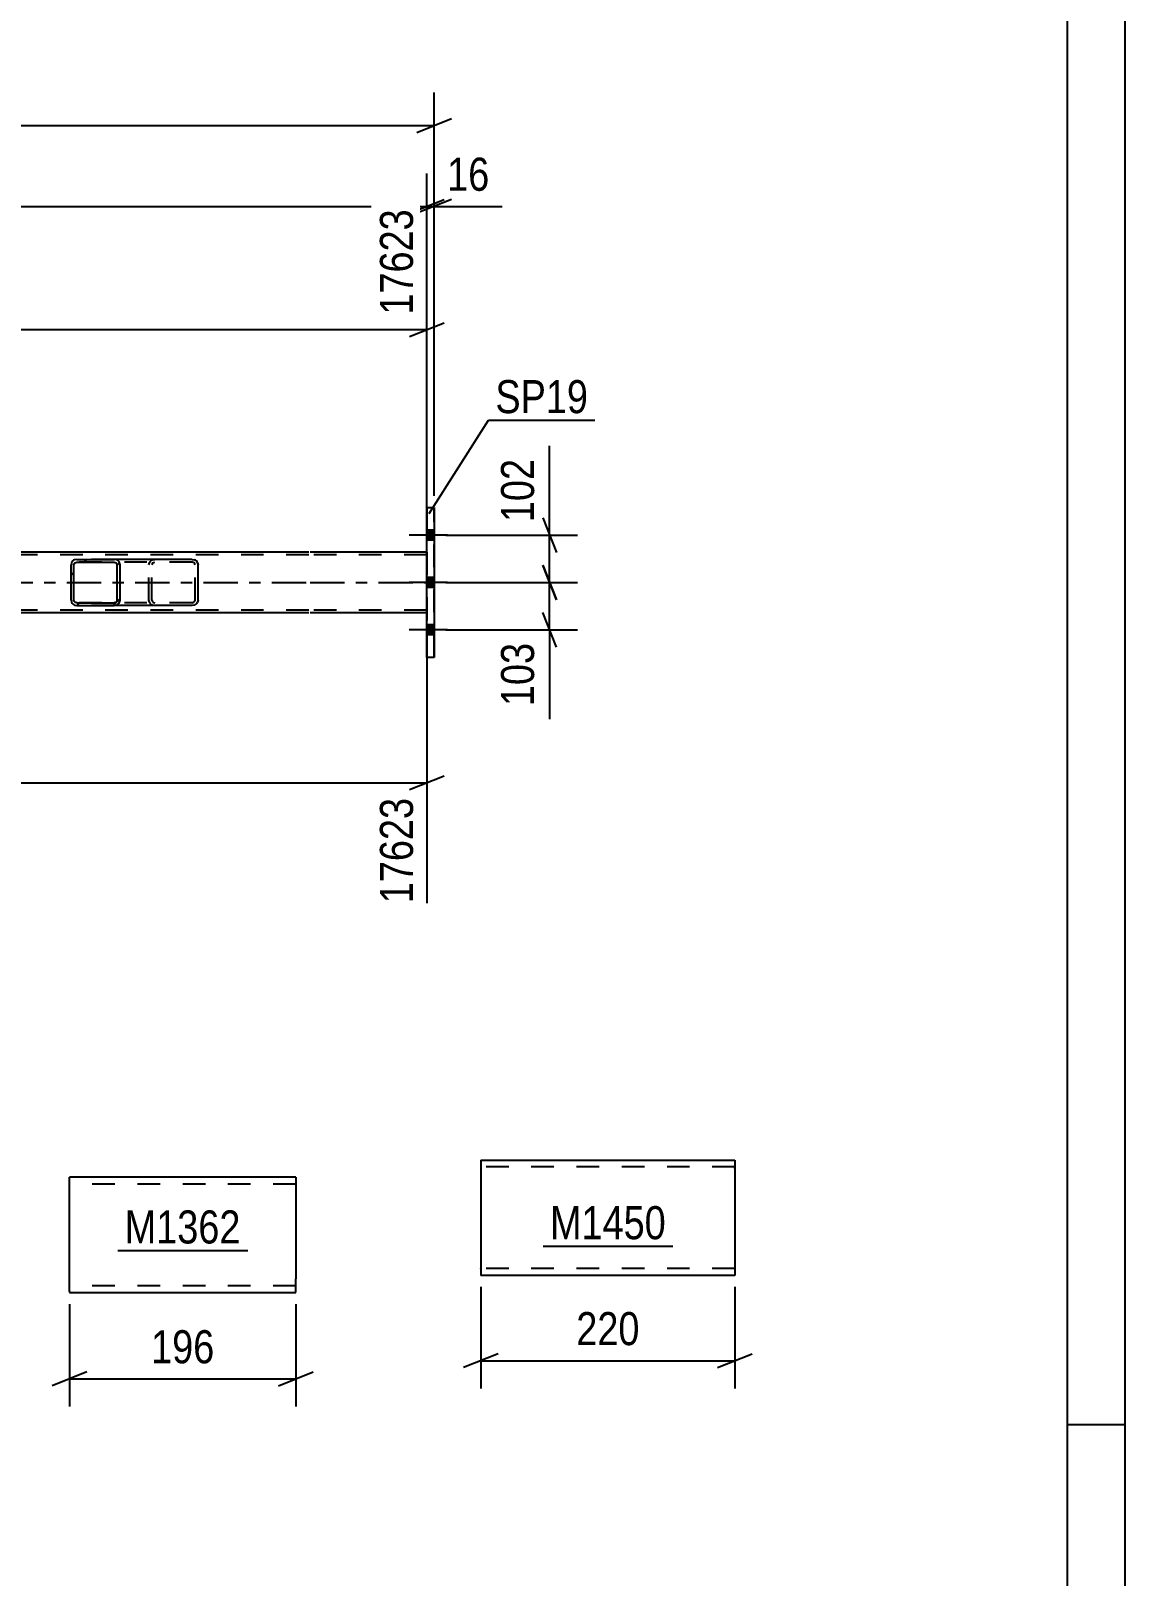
# Model space of a CAD drawing. Header units: millimetres. Extents: x 0 to 841, y 0 to 594.
# Drawn here: x 746.2 to 841, y 135.9 to 269.8 of the extents above; entities that cross this region are included whole.
import ezdxf

# ---------------------------------------------------------------- set-up
doc = ezdxf.new("R2010")
doc.units = ezdxf.units.MM
doc.linetypes.add('DXK_LINE_DOT2', pattern=[3.9198, 1.9599, -1.9599])
doc.linetypes.add('DXK_LINE_DOT3', pattern=[5.9187, 2.979, -0.9799, 0.9799, -0.9799])
doc.styles.add('Arial Narrow', font='ARIALN.TTF', dxfattribs={"height": 0.2})

# ---------------------------------------------------------------- blocks, each defined once
blk = doc.blocks.new('Unknown-103655156-1133')
at = {"color": 5, "linetype": 'Continuous'}
for p, q in [((841, 0), (841, 594)), ((836, 5), (836, 589)), ((841, 149), (836, 149))]:
    blk.add_line(p, q, dxfattribs=at)
blk = doc.blocks.new('Part-103655156-1241 - 1225')
at = {"color": 2, "linetype": 'Continuous'}
for p, q in [((785.19, 171.95), (785.19, 161.95)), ((785.19, 171.95), (807.19, 171.95)), ((807.19, 171.95), (807.19, 161.95)), ((807.19, 161.95), (785.19, 161.95))]:
    blk.add_line(p, q, dxfattribs=at)
at = {"color": 7, "linetype": 'DXK_LINE_DOT2'}
for p, q in [((807.19, 171.35), (785.19, 171.35)), ((807.19, 171.3), (807.19, 171.35)), ((807.19, 171.35), (807.19, 171.3)), ((807.19, 171.3), (807.19, 171.21)), ((807.19, 171.21), (807.19, 171.3)), ((785.19, 162.55), (785.19, 162.59)), ((807.19, 162.55), (785.19, 162.55))]:
    blk.add_line(p, q, dxfattribs=at)
blk = doc.blocks.new('Part-103655156-5517 - 5439')
at = {"linetype": 'Continuous'}
h = blk.add_hatch(dxfattribs=at)
h.set_pattern_fill('', scale=0.7, style=0, pattern_type=0)
h.set_pattern_definition([(45, (753.8835, 223.6958), (-1.57154, 1.57154), [])])
h.paths.add_polyline_path([(753.92, 223.51), (753.88, 223.7), (753.77, 223.85), (753.61, 223.96), (753.41, 223.99), (750.18, 223.99), (749.98, 223.96), (749.82, 223.85), (749.7, 223.7), (749.67, 223.51), (749.67, 220.47), (749.7, 220.29), (749.82, 220.13), (749.98, 220.03), (750.18, 219.99), (753.41, 219.99), (753.61, 220.03), (753.77, 220.13), (753.88, 220.29), (753.92, 220.47)])
h.paths.add_polyline_path([(753.65, 220.38), (753.59, 220.3), (753.51, 220.25), (753.41, 220.23), (750.18, 220.23), (750.08, 220.25), (750, 220.3), (749.94, 220.38), (749.92, 220.47), (749.92, 223.51), (749.94, 223.6), (750, 223.68), (750.08, 223.73), (750.18, 223.75), (753.41, 223.75), (753.51, 223.73), (753.59, 223.68), (753.65, 223.6), (753.67, 223.51), (753.67, 220.47)])
at = {"color": 2, "linetype": 'Continuous'}
for p, q in [((749.7, 223.7), (749.67, 223.51)), ((749.92, 223.51), (749.94, 223.6)), ((749.94, 223.6), (750, 223.68)), ((750.18, 223.99), (749.98, 223.96)), ((750, 223.68), (750.08, 223.73)), ((750.08, 223.73), (750.18, 223.75)), ((750.18, 223.99), (753.41, 223.99)), ((750.18, 223.75), (753.41, 223.75)), ((760.17, 223.99), (753.41, 223.99)), ((753.61, 223.96), (753.41, 223.99)), ((753.41, 223.75), (753.51, 223.73)), ((753.51, 223.73), (753.59, 223.68)), ((753.59, 223.68), (753.65, 223.6)), ((753.65, 223.6), (753.67, 223.51)), ((753.92, 223.51), (753.88, 223.7)), ((760.17, 223.99), (760.36, 223.96)), ((760.64, 223.7), (760.68, 223.51)), ((749.67, 220.47), (749.67, 223.51)), ((749.92, 220.47), (749.92, 223.51)), ((753.67, 220.47), (753.67, 223.51)), ((753.92, 220.47), (753.92, 223.51)), ((760.68, 220.47), (760.68, 223.51)), ((749.67, 220.47), (749.7, 220.29)), ((749.94, 220.38), (749.92, 220.47)), ((750, 220.3), (749.94, 220.38)), ((749.98, 220.03), (750.18, 219.99)), ((750.08, 220.25), (750, 220.3)), ((750.18, 220.23), (750.08, 220.25)), ((750.18, 220.23), (753.41, 220.23)), ((750.18, 219.99), (753.41, 219.99)), ((753.51, 220.25), (753.41, 220.23)), ((753.41, 219.99), (753.61, 220.03)), ((760.17, 219.99), (753.41, 219.99)), ((753.59, 220.3), (753.51, 220.25)), ((753.65, 220.38), (753.59, 220.3)), ((753.67, 220.47), (753.65, 220.38)), ((753.88, 220.29), (753.92, 220.47)), ((760.36, 220.03), (760.17, 219.99)), ((760.68, 220.47), (760.64, 220.29))]:
    blk.add_line(p, q, dxfattribs=at)
at = {"color": 7, "linetype": 'DXK_LINE_DOT2'}
for p, q in [((753.41, 223.99), (750.18, 223.99)), ((760.17, 223.75), (750.18, 223.75)), ((756.42, 223.51), (756.46, 223.7)), ((756.7, 223.6), (756.68, 223.51)), ((756.75, 223.68), (756.7, 223.6)), ((756.74, 223.96), (756.93, 223.99)), ((756.75, 223.68), (756.77, 223.7)), ((756.77, 223.7), (756.83, 223.73)), ((756.83, 223.73), (756.93, 223.75)), ((760.26, 223.73), (760.17, 223.75)), ((760.35, 223.68), (760.26, 223.73)), ((760.4, 223.6), (760.35, 223.68)), ((760.42, 223.51), (760.4, 223.6)), ((756.42, 220.47), (756.42, 223.51)), ((756.68, 220.47), (756.68, 223.51)), ((760.42, 220.47), (760.42, 223.51)), ((760.17, 220.23), (750.18, 220.23)), ((753.41, 219.99), (750.18, 219.99)), ((756.46, 220.29), (756.42, 220.47)), ((756.68, 220.47), (756.7, 220.38)), ((756.7, 220.38), (756.75, 220.3)), ((756.93, 219.99), (756.74, 220.03)), ((756.75, 220.3), (756.77, 220.29)), ((756.77, 220.29), (756.83, 220.25)), ((756.83, 220.25), (756.93, 220.23)), ((760.17, 220.23), (760.26, 220.25)), ((760.26, 220.25), (760.35, 220.3)), ((760.35, 220.3), (760.4, 220.38)), ((760.4, 220.38), (760.42, 220.47))]:
    blk.add_line(p, q, dxfattribs=at)
at = {"color": 2, "linetype": 'Continuous'}
for centre, start, end in [((750.16, 223.49), 110.7583, 155.6801), ((753.43, 223.49), 24.3199, 69.2417), ((760.19, 223.49), 24.32, 69.2417), ((750.16, 220.49), 204.3199, 249.2417), ((753.43, 220.49), 290.7583, 335.6801), ((760.19, 220.49), 290.7583, 335.68)]:
    blk.add_arc(centre, 0.496, start, end, dxfattribs=at)
at = {"color": 7, "linetype": 'DXK_LINE_DOT2'}
for centre, start, end in [((756.91, 223.49), 110.7583, 155.68), ((756.91, 220.49), 204.32, 249.2417)]:
    blk.add_arc(centre, 0.496, start, end, dxfattribs=at)
blk = doc.blocks.new('Part-103655156-5735 - 5439')
at = {"color": 2, "linetype": 'Continuous'}
for p, q in [((671.61, 224.63), (654.61, 224.63)), ((770.28, 224.63), (677.61, 224.63)), ((780.5, 224.63), (770.38, 224.63)), ((654.61, 219.35), (671.61, 219.35)), ((770.28, 219.35), (677.61, 219.35)), ((780.5, 219.35), (770.38, 219.35))]:
    blk.add_line(p, q, dxfattribs=at)
at = {"color": 7, "linetype": 'DXK_LINE_DOT2'}
for p, q in [((654.61, 224.63), (654.61, 219.35)), ((770.28, 224.39), (654.61, 224.39)), ((654.61, 219.83), (654.61, 224.15)), ((677.61, 224.63), (671.61, 224.63)), ((780.5, 224.39), (770.38, 224.39)), ((780.5, 224.63), (780.5, 219.35)), ((780.5, 219.83), (780.5, 224.15)), ((770.28, 219.59), (654.61, 219.59)), ((780.5, 219.59), (770.38, 219.59)), ((677.61, 219.35), (671.61, 219.35))]:
    blk.add_line(p, q, dxfattribs=at)
at = {"color": 7, "linetype": 'DXK_LINE_DOT3'}
for p, q in [((654.61, 221.99), (770.28, 221.99)), ((770.38, 221.99), (780.5, 221.99))]:
    blk.add_line(p, q, dxfattribs=at)
blk = doc.blocks.new('Bolt-103655156-5638 - 5439')
at = {"linetype": 'Continuous'}
for points in [[(781.14, 225.65), (781.14, 226.53), (780.5, 226.53), (780.5, 225.65)], [(781.14, 225.65), (781.14, 226.53), (780.5, 226.53), (780.5, 225.65)], [(781.14, 225.65), (781.14, 226.53), (780.5, 226.53), (780.5, 225.65)], [(781.14, 221.55), (781.14, 222.43), (780.5, 222.43), (780.5, 221.55)], [(781.14, 221.55), (781.14, 222.43), (780.5, 222.43), (780.5, 221.55)], [(781.14, 217.45), (781.14, 218.33), (780.5, 218.33), (780.5, 217.45)], [(781.14, 217.45), (781.14, 218.33), (780.5, 218.33), (780.5, 217.45)], [(781.14, 217.45), (781.14, 218.33), (780.5, 218.33), (780.5, 217.45)]]:
    blk.add_hatch(color=1, dxfattribs=at).paths.add_polyline_path(points)
at = {"color": 1, "linetype": 'Continuous'}
for p, q in [((781.14, 226.53), (780.5, 226.53)), ((781.14, 226.53), (780.5, 226.53)), ((781.14, 226.53), (780.5, 226.53)), ((782.3, 226.09), (778.98, 226.09)), ((782.3, 226.09), (778.98, 226.09)), ((782.3, 226.09), (778.98, 226.09)), ((781.14, 225.65), (780.5, 225.65)), ((781.14, 225.65), (780.5, 225.65)), ((781.14, 225.65), (780.5, 225.65)), ((781.14, 222.43), (780.5, 222.43)), ((781.14, 222.43), (780.5, 222.43)), ((782.3, 221.99), (778.98, 221.99)), ((782.3, 221.99), (778.98, 221.99)), ((781.14, 221.55), (780.5, 221.55)), ((781.14, 221.55), (780.5, 221.55)), ((781.14, 218.33), (780.5, 218.33)), ((781.14, 218.33), (780.5, 218.33)), ((781.14, 218.33), (780.5, 218.33)), ((782.3, 217.89), (778.98, 217.89)), ((782.3, 217.89), (778.98, 217.89)), ((782.3, 217.89), (778.98, 217.89)), ((781.14, 217.45), (780.5, 217.45)), ((781.14, 217.45), (780.5, 217.45)), ((781.14, 217.45), (780.5, 217.45))]:
    blk.add_line(p, q, dxfattribs=at)
blk = doc.blocks.new('Part-103655156-5682 - 5439')
at = {"color": 2, "linetype": 'Continuous'}
for p, q in [((780.5, 228.49), (780.5, 228.49)), ((780.5, 228.49), (781.14, 228.49)), ((780.5, 215.49), (780.5, 228.49)), ((781.14, 228.49), (781.14, 215.49)), ((780.5, 215.49), (780.5, 215.49)), ((781.14, 215.49), (780.5, 215.49))]:
    blk.add_line(p, q, dxfattribs=at)
at = {"color": 7, "linetype": 'DXK_LINE_DOT2'}
for p, q in [((780.5, 228.49), (780.5, 215.49)), ((781.14, 215.49), (781.14, 228.49))]:
    blk.add_line(p, q, dxfattribs=at)
blk = doc.blocks.new('Part-103655156-1801 - 1787')
at = {"color": 2, "linetype": 'Continuous'}
for p, q in [((769.15, 170.46), (749.55, 170.46)), ((749.55, 160.55), (749.55, 170.46)), ((769.15, 170.46), (769.15, 161.66)), ((769.15, 160.46), (769.15, 161.66)), ((749.55, 160.55), (749.55, 160.46)), ((749.55, 160.46), (769.15, 160.46))]:
    blk.add_line(p, q, dxfattribs=at)
at = {"color": 7, "linetype": 'DXK_LINE_DOT2'}
for p, q in [((769.15, 169.86), (749.55, 169.86)), ((749.55, 161.06), (749.55, 161.11)), ((769.15, 161.06), (749.55, 161.06)), ((769.15, 161.11), (769.15, 161.43)), ((769.15, 161.06), (769.15, 161.11))]:
    blk.add_line(p, q, dxfattribs=at)
blk = doc.blocks.new('StraightDimension-103655156-1244 - 1225')
at = {"color": 7, "linetype": 'Continuous'}
for p, q in [((785.19, 160.95), (785.19, 152.16)), ((807.19, 160.95), (807.19, 152.16)), ((786.69, 155.16), (783.69, 153.96)), ((785.19, 154.56), (807.19, 154.56)), ((805.69, 153.96), (808.69, 155.16))]:
    blk.add_line(p, q, dxfattribs=at)
at = {"color": 0}
blk.add_wipeout([(799.53, 155.31), (799.53, 159.51), (792.85, 159.51), (792.85, 155.31)], dxfattribs=at)
at = {"color": 3, "style": 'Arial Narrow'}
blk.add_text('220', height=2.863, dxfattribs=at).set_placement((793.45, 155.91))
blk = doc.blocks.new('StraightDimension-103655156-14470 - 5439')
at = {"color": 7, "linetype": 'Continuous'}
for p, q in [((790.54, 223.49), (791.74, 220.49)), ((782.14, 221.99), (793.54, 221.99)), ((791.14, 217.89), (791.14, 221.99)), ((791.74, 216.39), (790.54, 219.39)), ((782.14, 217.89), (793.54, 217.89)), ((791.14, 217.89), (791.14, 210.16)), ((791.14, 217.89), (791.14, 210.16))]:
    blk.add_line(p, q, dxfattribs=at)
at = {"color": 0}
blk.add_wipeout([(790.39, 217.37), (786.19, 217.37), (786.19, 210.68), (790.39, 210.68)], dxfattribs=at)
at = {"color": 3, "style": 'Arial Narrow'}
blk.add_text('103', height=2.863, rotation=90.0002, dxfattribs=at).set_placement((789.79, 211.28))
blk = doc.blocks.new('StraightDimension-103655156-5753 - 5439')
at = {"color": 7, "linetype": 'Continuous'}
for p, q in [((780.5, 229.49), (780.5, 257.43)), ((98.12, 254.58), (780.5, 254.58)), ((779, 253.98), (782, 255.18))]:
    blk.add_line(p, q, dxfattribs=at)
blk = doc.blocks.new('StraightDimension-103655156-5763 - 5439')
at = {"color": 7, "linetype": 'Continuous'}
for p, q in [((780.5, 229.49), (780.5, 257.43)), ((781.14, 229.49), (781.14, 257.43)), ((779, 253.98), (782, 255.18)), ((782.64, 255.18), (779.64, 253.98)), ((780.5, 254.58), (781.14, 254.58)), ((781.14, 254.58), (787.04, 254.58)), ((781.14, 254.58), (787.04, 254.58))]:
    blk.add_line(p, q, dxfattribs=at)
at = {"color": 0}
blk.add_wipeout([(786.52, 255.33), (786.52, 259.53), (781.66, 259.53), (781.66, 255.33)], dxfattribs=at)
at = {"color": 3, "style": 'Arial Narrow'}
blk.add_text('16', height=2.863, dxfattribs=at).set_placement((782.26, 255.93))
blk = doc.blocks.new('StraightDimension-103655156-5774 - 5439')
at = {"color": 7, "linetype": 'Continuous'}
for p, q in [((781.14, 229.49), (781.14, 264.44)), ((97.48, 261.59), (781.14, 261.59)), ((779.64, 260.99), (782.64, 262.19))]:
    blk.add_line(p, q, dxfattribs=at)
blk = doc.blocks.new('StraightDimension-103655156-5785 - 5439')
at = {"color": 7, "linetype": 'Continuous'}
for p, q in [((672.41, 233.39), (672.41, 254.34)), ((780.5, 225.63), (780.5, 254.34)), ((673.91, 244.5), (670.91, 243.3)), ((672.41, 243.9), (780.5, 243.9)), ((779, 243.3), (782, 244.5))]:
    blk.add_line(p, q, dxfattribs=at)
at = {"color": 0}
blk.add_wipeout([(730.71, 244.65), (730.71, 248.85), (722.2, 248.85), (722.2, 244.65)], dxfattribs=at)
at = {"color": 3, "style": 'Arial Narrow'}
blk.add_text('3200', height=2.863, dxfattribs=at).set_placement((722.8, 245.25))
at = {"color": 0, "linetype": 'Continuous'}
blk.add_wipeout([(779.9, 254.94), (775.7, 254.94), (775.7, 244.6), (779.9, 244.6)], dxfattribs=at)
at = {"color": 3, "linetype": 'Continuous', "style": 'Arial Narrow'}
blk.add_text('17623', height=2.863, rotation=90.0002, dxfattribs=at).set_placement((779.3, 245.2))
blk = doc.blocks.new('StraightDimension-103655156-5910 - 5439')
at = {"color": 7, "linetype": 'Continuous'}
for p, q in [((780.5, 218.35), (780.5, 194.2)), ((672.41, 210.59), (672.41, 194.2)), ((673.91, 205.24), (670.91, 204.04)), ((779, 204.04), (782, 205.24)), ((672.41, 204.64), (780.5, 204.64))]:
    blk.add_line(p, q, dxfattribs=at)
at = {"color": 0}
blk.add_wipeout([(730.71, 205.39), (730.71, 209.59), (722.2, 209.59), (722.2, 205.39)], dxfattribs=at)
at = {"color": 3, "style": 'Arial Narrow'}
blk.add_text('3200', height=2.863, dxfattribs=at).set_placement((722.8, 205.99))
at = {"color": 0, "linetype": 'Continuous'}
blk.add_wipeout([(779.9, 203.94), (775.7, 203.94), (775.7, 193.6), (779.9, 193.6)], dxfattribs=at)
at = {"color": 3, "linetype": 'Continuous', "style": 'Arial Narrow'}
blk.add_text('17623', height=2.863, rotation=90.0002, dxfattribs=at).set_placement((779.3, 194.2))
blk = doc.blocks.new('StraightDimension-103655156-14469 - 5439')
at = {"color": 7, "linetype": 'Continuous'}
for p, q in [((791.14, 226.09), (791.14, 233.83)), ((791.14, 226.09), (791.14, 233.83)), ((790.54, 227.59), (791.74, 224.59)), ((782.14, 226.09), (793.54, 226.09)), ((791.14, 221.99), (791.14, 226.09)), ((791.74, 220.49), (790.54, 223.49)), ((782.14, 221.99), (793.54, 221.99))]:
    blk.add_line(p, q, dxfattribs=at)
at = {"color": 0}
blk.add_wipeout([(790.39, 233.3), (786.19, 233.3), (786.19, 226.62), (790.39, 226.62)], dxfattribs=at)
at = {"color": 3, "style": 'Arial Narrow'}
blk.add_text('102', height=2.863, rotation=90.0002, dxfattribs=at).set_placement((789.79, 227.22))
blk = doc.blocks.new('StraightDimension-103655156-1803 - 1787')
at = {"color": 7, "linetype": 'Continuous'}
for p, q in [((749.55, 159.46), (749.55, 150.59)), ((769.15, 159.46), (769.15, 150.59)), ((751.05, 153.59), (748.05, 152.39)), ((749.55, 152.99), (769.15, 152.99)), ((767.65, 152.39), (770.65, 153.59))]:
    blk.add_line(p, q, dxfattribs=at)
at = {"color": 0}
blk.add_wipeout([(762.69, 153.74), (762.69, 157.94), (756.01, 157.94), (756.01, 153.74)], dxfattribs=at)
at = {"color": 3, "style": 'Arial Narrow'}
blk.add_text('196', height=2.863, dxfattribs=at).set_placement((756.61, 154.34))
blk = doc.blocks.new('Mark-103655156-1238 - 1225')
at = {"color": 0}
blk.add_wipeout([(801.22, 165.09), (801.22, 168.09), (791.17, 168.09), (791.17, 165.09)], dxfattribs=at)
blk.add_wipeout([(801.22, 165.09), (801.22, 168.09), (791.17, 168.09), (791.17, 165.09)], dxfattribs=at)
at = {"color": 30, "linetype": 'Continuous'}
blk.add_line((790.57, 164.49), (801.82, 164.49), dxfattribs=at)
at = {"color": 3, "style": 'Arial Narrow'}
blk.add_text('M1450', height=2.863, dxfattribs=at).set_placement((791.17, 165.09))
blk = doc.blocks.new('Mark-103655156-5678 - 5439')
at = {"color": 0}
blk.add_wipeout([(794.47, 236.66), (794.47, 239.66), (786.44, 239.66), (786.44, 236.66)], dxfattribs=at)
blk.add_wipeout([(794.47, 236.66), (794.47, 239.66), (786.44, 239.66), (786.44, 236.66)], dxfattribs=at)
at = {"color": 30, "linetype": 'Continuous'}
for p, q in [((780.69, 227.98), (785.84, 236.06)), ((785.84, 236.06), (795.07, 236.06))]:
    blk.add_line(p, q, dxfattribs=at)
at = {"color": 3, "style": 'Arial Narrow'}
blk.add_text('SP19', height=2.863, dxfattribs=at).set_placement((786.44, 236.66))
blk = doc.blocks.new('Mark-103655156-1799 - 1787')
at = {"color": 0}
blk.add_wipeout([(764.38, 164.72), (764.38, 167.72), (754.32, 167.72), (754.32, 164.72)], dxfattribs=at)
blk.add_wipeout([(764.38, 164.72), (764.38, 167.72), (754.32, 167.72), (754.32, 164.72)], dxfattribs=at)
at = {"color": 30, "linetype": 'Continuous'}
blk.add_line((753.72, 164.12), (764.98, 164.12), dxfattribs=at)
at = {"color": 3, "style": 'Arial Narrow'}
blk.add_text('M1362', height=2.863, dxfattribs=at).set_placement((754.32, 164.72))

msp = doc.modelspace()

# ---------------------------------------------------------------- block references
for name in ['Unknown-103655156-1133', 'Part-103655156-5682 - 5439', 'Bolt-103655156-5638 - 5439', 'Part-103655156-5735 - 5439', 'Part-103655156-5517 - 5439', 'Part-103655156-1241 - 1225', 'Part-103655156-1801 - 1787']:
    msp.add_blockref(name, (0, 0))

# ---------------------------------------------------------------- next in the draw order: block references
for name in ['StraightDimension-103655156-5753 - 5439', 'StraightDimension-103655156-14470 - 5439', 'Mark-103655156-1799 - 1787', 'Mark-103655156-1238 - 1225', 'StraightDimension-103655156-1244 - 1225', 'StraightDimension-103655156-1803 - 1787']:
    msp.add_blockref(name, (0, 0))

# ---------------------------------------------------------------- next in the draw order: block references
for name in ['StraightDimension-103655156-5763 - 5439', 'StraightDimension-103655156-5910 - 5439']:
    msp.add_blockref(name, (0, 0))

# ---------------------------------------------------------------- next in the draw order: block references
msp.add_blockref('StraightDimension-103655156-5774 - 5439', (0, 0))

# ---------------------------------------------------------------- next in the draw order: block references
msp.add_blockref('StraightDimension-103655156-5785 - 5439', (0, 0))

# ---------------------------------------------------------------- next in the draw order: block references
msp.add_blockref('StraightDimension-103655156-14469 - 5439', (0, 0))

# ---------------------------------------------------------------- next in the draw order: block references
msp.add_blockref('Mark-103655156-5678 - 5439', (0, 0))

doc.saveas('drawing.dxf')
